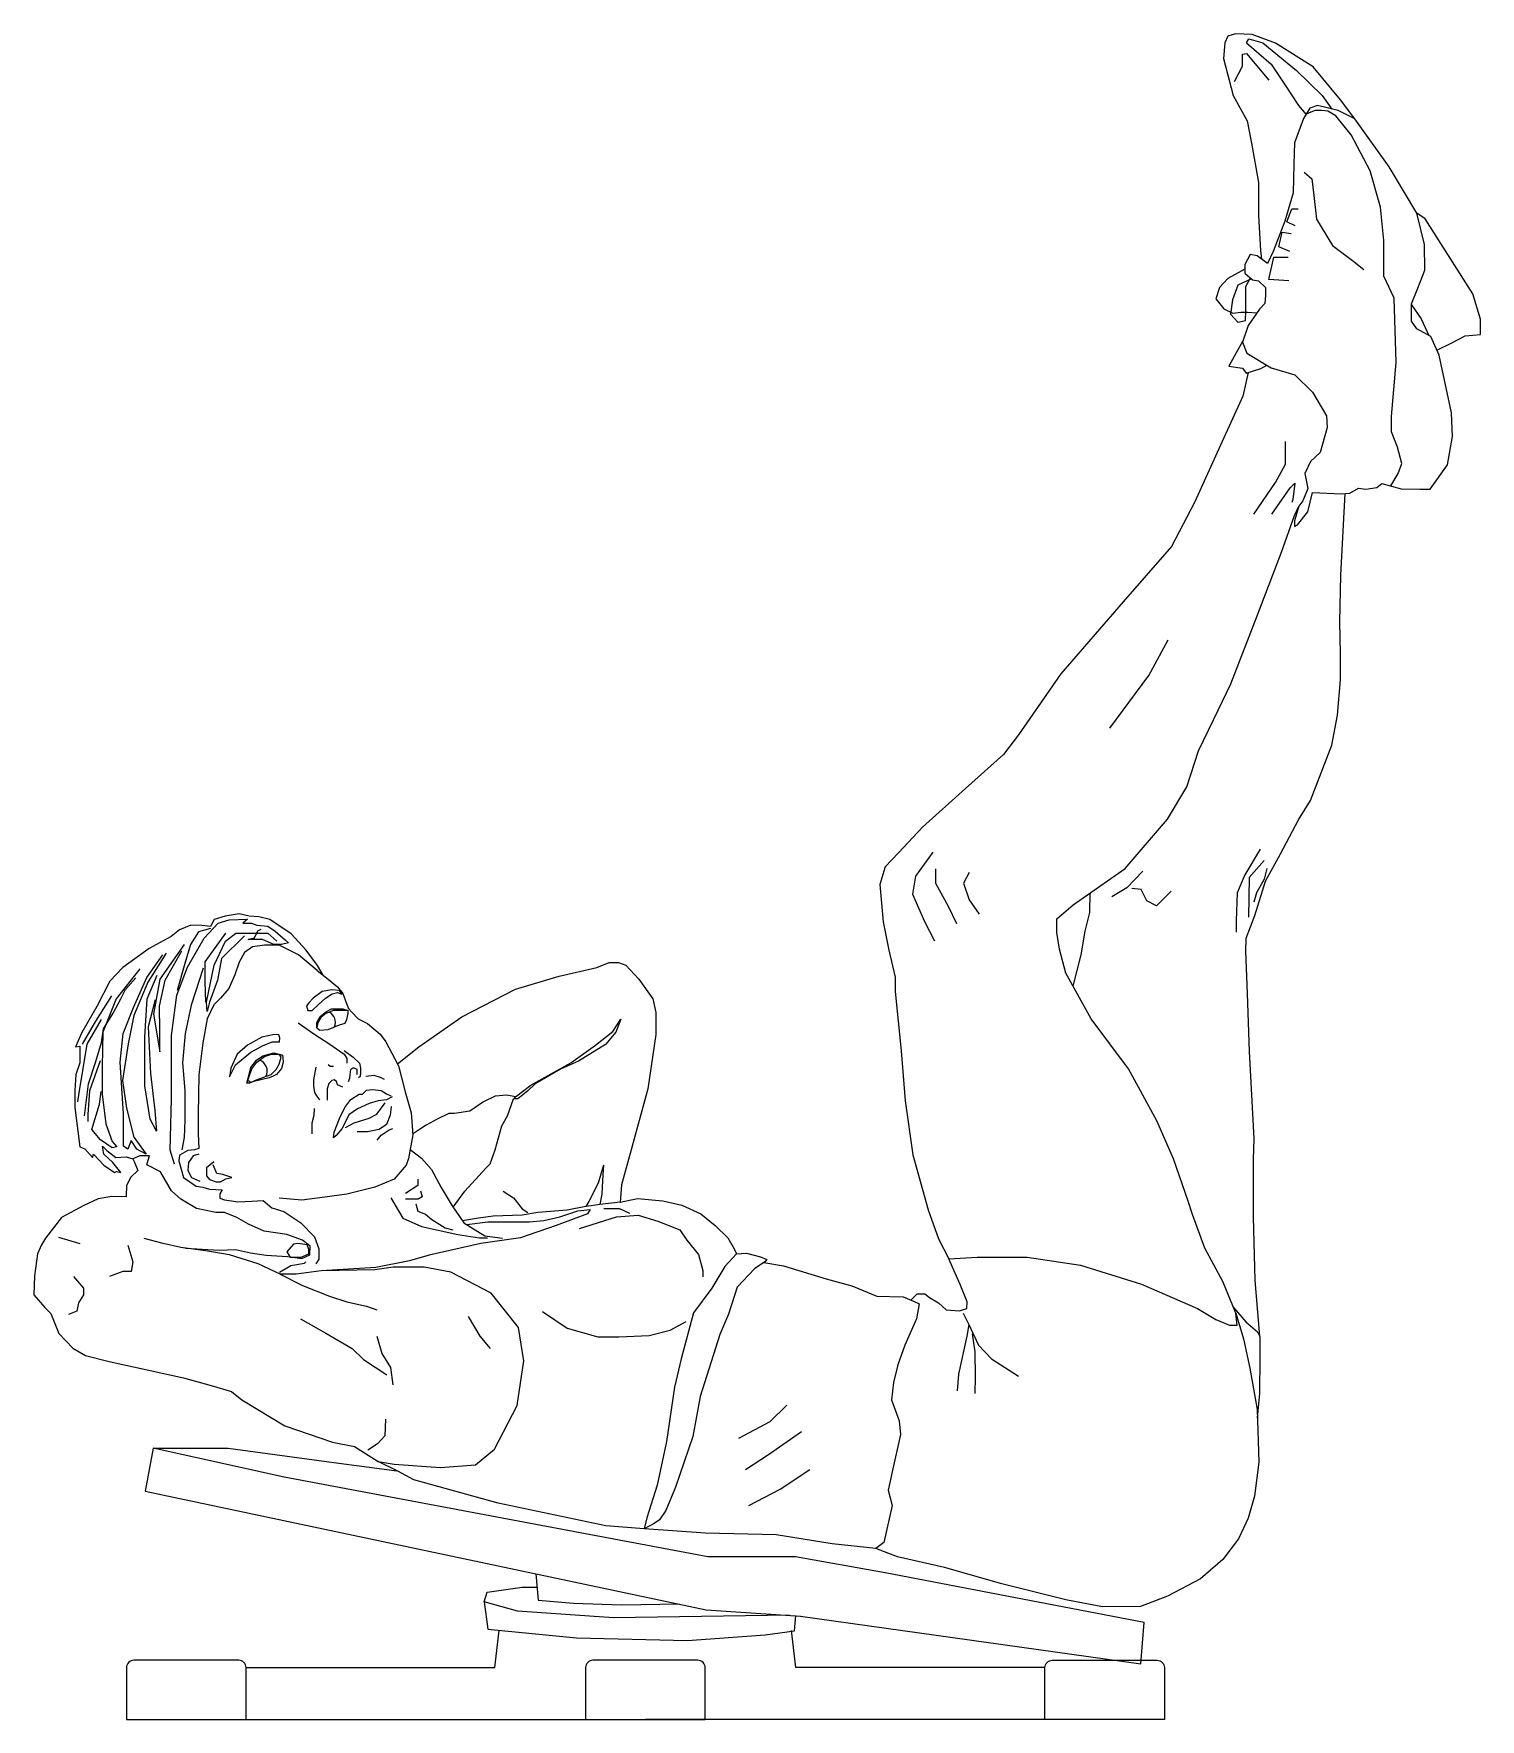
# Model space of a CAD drawing. Header units: millimetres. Extents: x 29224 to 62779, y 35576 to 54938.
# Drawn here: x 61505 to 62500, y 38776 to 39935 of the extents above; entities that cross this region are included whole.
import ezdxf

# ---------------------------------------------------------------- set-up
doc = ezdxf.new("R2010")
doc.units = ezdxf.units.MM

# ---------------------------------------------------------------- blocks, each defined once
blk = doc.blocks.new('A$C6D4C64A9')
for p, q in [((819.2, 1152.9), (818.3, 1142)), ((821.4, 1157.3), (819.2, 1152.9)), ((826.7, 1159.1), (821.4, 1157.3)), ((838, 1158.6), (826.7, 1159.1)), ((834.1, 1152.9), (835.8, 1155.6)), ((834.1, 1152.9), (851.1, 1138.1)), ((835.8, 1155.6), (845.5, 1152.9)), ((854.2, 1152.5), (838, 1158.6)), ((845.5, 1152.9), (868.6, 1133.7)), ((880, 1136.3), (854.2, 1152.5)), ((818.3, 1142), (824.9, 1116.7)), ((825.8, 1126.3), (831.5, 1136.8)), ((831.5, 1145.1), (834.1, 1145.5)), ((831.5, 1136.8), (831.5, 1145.1)), ((834.1, 1145.5), (849.4, 1127.2)), ((851.1, 1138.1), (860.3, 1124.5)), ((898.8, 1113.6), (880, 1136.3)), ((860.3, 1124.5), (869.9, 1109.7)), ((868.6, 1133.7), (886.1, 1116.7)), ((824.9, 1116.7), (834.5, 1099.2)), ((886.1, 1116.7), (892.9, 1107.3)), ((908.7, 1100.5), (898.8, 1113.6)), ((869.9, 1109.7), (875, 1103.7)), ((834.5, 1099.2), (837.6, 1083.9)), ((837.6, 1083.9), (842.4, 1056.8)), ((842.4, 1056.8), (842.4, 1034.1)), ((842.4, 1034.1), (843.7, 1010.1)), ((957, 1031.7), (951.2, 1035.8)), ((989.8, 980.2), (957, 1031.7)), ((843.7, 1010.1), (844.5, 1004)), ((833, 997.2), (821.4, 990.7)), ((821.4, 990.7), (815.5, 984.5)), ((828.3, 986.2), (824.5, 976.2)), ((837.7, 990.5), (828.3, 986.2)), ((833.8, 985.2), (836.8, 991.2)), ((815.5, 984.5), (813.1, 976.9)), ((813.1, 976.9), (818.6, 970)), ((824.5, 976.2), (823.1, 966.2)), ((833.8, 982.8), (833.8, 985.2)), ((833.8, 977.6), (833.8, 982.8)), ((833.8, 968.3), (833.8, 977.6)), ((995, 962.7), (989.8, 980.2)), ((818.6, 970), (824.8, 966.9)), ((823.1, 966.2), (828.3, 960.7)), ((824.8, 966.9), (830.3, 967.6)), ((830.3, 967.6), (834.8, 967.6)), ((833.4, 961.8), (833.8, 968.3)), ((834.8, 967.6), (841.5, 967.2)), ((947.6, 972.7), (954.3, 963.1)), ((954.3, 963.1), (959.6, 951.6)), ((995, 952.2), (995, 962.7)), ((828.3, 960.7), (833.4, 961.8)), ((975.3, 946.5), (984.5, 951.3)), ((984.5, 951.3), (995, 952.2)), ((965.1, 941.6), (975.3, 946.5)), ((861, 863.2), (861, 878.8)), ((854.1, 850.6), (861, 863.2)), ((839.1, 828.7), (854.1, 850.6)), ((851.6, 828.7), (864.1, 846.9)), ((864.1, 846.9), (867.3, 850)), ((867.3, 850), (866, 838.7)), ((866, 838.7), (865.4, 836.8)), ((899.1, 786.8), (902.1, 842.9)), ((898.3, 754.7), (899.1, 786.8)), ((898.7, 732.8), (898.3, 754.7)), ((767, 717.8), (780.2, 742.3)), ((898.7, 714.8), (898.7, 732.8)), ((740.1, 681.5), (767, 717.8)), ((896.7, 690.5), (898.7, 714.8)), ((892.8, 669.8), (896.7, 690.5)), ((878.2, 631.9), (892.8, 669.8)), ((870, 618.6), (878.2, 631.9)), ((857.5, 595.1), (870, 618.6)), ((618.3, 596.2), (606.4, 579.9)), ((843.5, 598.4), (832.9, 580.8)), ((847.3, 576.3), (857.5, 595.1)), ((606.4, 579.9), (604.5, 567.4)), ((620.2, 584.9), (620.2, 574.9)), ((643.4, 582.4), (639.6, 574.9)), ((762.8, 583.2), (751.8, 571.8)), ((832.9, 580.8), (827.8, 568.3)), ((846.2, 590.6), (836, 578.9)), ((848.2, 585.1), (846.2, 577.7)), ((620.2, 574.9), (629, 559.2)), ((639.6, 574.9), (643.4, 563.6)), ((726.5, 554.8), (726.6, 568.3)), ((751.8, 571.8), (741.6, 565.6)), ((761.6, 570.6), (755.3, 571.4)), ((765.5, 562.8), (761.6, 570.6)), ((782.4, 569.5), (772.2, 559.3)), ((827.8, 568.3), (827, 549.1)), ((836, 578.9), (835.6, 551.5)), ((841.1, 568.3), (839.1, 562)), ((839.9, 552.8), (847.3, 576.3)), ((846.2, 577.7), (841.1, 568.3)), ((604.5, 567.4), (612.7, 548.6)), ((629, 559.2), (634.6, 547.3)), ((643.4, 563.6), (650.3, 553.6)), ((772.2, 559.3), (765.5, 562.8)), ((612.7, 548.6), (619.6, 535.4)), ((723.2, 541.9), (726.5, 554.8)), ((827, 549.1), (827, 541.3)), ((834, 537.2), (839.9, 552.8)), ((720.4, 525.8), (723.2, 541.9)), ((833.6, 528.2), (834, 537.2)), ((715, 504.2), (720.4, 525.8)), ((834.8, 499.2), (833.6, 528.2)), ((836.3, 459.3), (834.8, 499.2)), ((839.4, 399.4), (836.3, 459.3)), ((839, 385), (839.4, 399.4)), ((839, 345.4), (839, 385)), ((840.2, 302), (839, 345.4)), ((17.1, 331.6), (31.8, 327.1)), ((64.7, 326), (68.1, 314.7)), ((68.1, 314.7), (66.9, 307.9)), ((27.3, 304.5), (34.1, 296.5)), ((61.3, 307.9), (52.2, 304.5)), ((66.9, 307.9), (61.3, 307.9)), ((843.4, 263.2), (840.2, 302)), ((34.1, 292), (30.7, 286.4)), ((34.1, 296.5), (34.1, 292)), ((29.6, 280.7), (23.9, 278.4)), ((30.7, 286.4), (29.6, 280.7)), ((825.3, 283.1), (833.6, 273.4)), ((833.6, 273.4), (841.8, 266.4)), ((841.8, 266.4), (843.4, 263.2)), ((843.4, 263.2), (843.4, 248.7)), ((843.4, 248.7), (843, 224.1)), ((843, 224.1), (841.6, 207.3)), ((506.6, 204.7), (517.9, 216.1)), ((485, 193.4), (506.6, 204.7)), ((505.4, 182.1), (528.1, 197.9)), ((489.6, 171.9), (505.4, 182.1)), ((513.3, 158.3), (533.7, 171.9)), ((491.8, 147), (513.3, 158.3)), ((317.2, 35.6), (320.1, 61.1)), ((524.2, 35.6), (521.3, 61.1)), ((146, 35.6), (317.2, 35.6)), ((695.5, 35.6), (524.2, 35.6))]:
    blk.add_line(p, q)
for points in [[(603.3, 288.3), (607.6, 292.7), (612.9, 292.7), (616, 290.1), (622.2, 286.5), (627.5, 281.7), (636.8, 280.8), (641.7, 282.5), (642.1, 287), (637.3, 298.9), (629.3, 316.6), (648.8, 317.9), (683.3, 317.9), (720, 312.2), (762, 299.3), (800.5, 282.5), (813.1, 275), (822.4, 271), (827.7, 271), (826.8, 279.4), (817.9, 301.1), (805.5, 324.1), (797.1, 347.1), (794, 356.4), (783.9, 385.4), (772.4, 411.5), (752.9, 447.3), (727.2, 481.8), (710, 513.2), (705.6, 529.6), (703.8, 541.1), (703.8, 550.4), (714.9, 560.1), (750.7, 585.1), (779.9, 619.1), (793.2, 641.2), (801.2, 666), (814.9, 694.3), (823.3, 712), (841.4, 758.7), (858.3, 802.5), (867.1, 827.7), (870.2, 834.3), (867.1, 824.1), (867.1, 820.2), (869.3, 821.5), (876.4, 830.3), (879.5, 843.6), (899.4, 842.7), (905.2, 843.2), (911.3, 846.7), (916.2, 845.8), (923.7, 847.1), (927.3, 849.8), (940.5, 846.2), (953.4, 845.8), (960.5, 845.8), (972.4, 862.6), (975.9, 882.1), (975.1, 898.4), (966.7, 938.1), (960.9, 950.9), (951.2, 956.2), (947.6, 961.5), (947.6, 973.4), (952.1, 984.1), (956.9, 996.4), (956.5, 1014.1), (951.2, 1035.8), (932.2, 1067.6), (908.7, 1100.5), (897.2, 1106.2), (883, 1109.8), (877.7, 1108), (873.3, 1100.9), (867.1, 1084.1), (866.6, 1069.5), (866.2, 1049.6), (860.5, 1030.2), (852.5, 1009.4), (848.5, 1001), (841.4, 1006.3), (836.6, 1007.2), (833, 1000.5), (833, 994.4), (838.3, 989.9), (842.3, 989.1), (847.2, 984.6), (847.2, 979.3), (846.7, 973.6), (843.2, 969.6), (835.2, 958.5), (831.3, 947), (834.4, 939.5), (851.2, 929.4), (867.5, 924.5), (879.5, 912.7), (889.2, 896.4), (889.7, 888.4), (884.8, 871.2), (878.2, 865), (874.2, 856.6), (876.4, 846.4), (872.9, 838), (870.2, 834.3)], [(933.4, 848.1), (938.4, 856.6), (941, 863.6), (937.9, 874.7), (933.9, 885.3), (933.9, 895.9), (937, 933.1), (935.7, 977.3), (928.6, 992.3), (928.6, 1016.9), (926.4, 1039.9), (919.3, 1064.7), (906.1, 1089.5), (895.5, 1102.7), (890.1, 1105.8), (885.7, 1106.3), (881.3, 1106.3), (875, 1103.7)], [(873.8, 1063.8), (879.1, 1059.4), (880.4, 1047.9), (882.2, 1031.5), (893.2, 1013.4), (907, 1003.2), (914.9, 997)], [(867.6, 1027.1), (861.8, 1029.8), (865.4, 1038.6), (869.8, 1038.6)], [(864, 1009.4), (856.5, 1012.5), (858.7, 1022.7), (864.9, 1021.8)], [(863.2, 989.1), (849.4, 990), (853, 1005.5), (862.7, 1005.5)], [(831.4, 947.5), (826, 937.6), (822, 930.6), (831.3, 929.2), (833.9, 925.7), (844.1, 928.8), (848.2, 931.2)], [(835.3, 926.1), (831.7, 909.8), (816.2, 876.2), (798.5, 836.8), (782.6, 806.5), (749.4, 768.5), (706.5, 719), (677.3, 677), (667, 663.5), (640.9, 640), (611.2, 613.5), (594.9, 595.8), (585.6, 586.1), (582, 574.1), (584.3, 548.5), (588.2, 528.8), (592.6, 510.3), (592.6, 500.5), (596.6, 459.8), (599.3, 425.4), (604.6, 388.2), (615.2, 350.3), (622.3, 330.4), (629.3, 316.6)], [(199.1, 511.7), (195.2, 518.4), (187.3, 529), (177, 540.2), (162.4, 550), (154.9, 551.9), (148.2, 552.2), (141.2, 553.9), (131.6, 552.2), (124.1, 550), (121.6, 545.2), (115.7, 545.8), (108.1, 546.1), (100.3, 543), (94.4, 538.2), (79.3, 530.1), (61.2, 517), (52.3, 507.5), (43.3, 490.1), (33, 472.2), (28.8, 462.4), (31.6, 463), (31.6, 451.5), (29, 443.4), (28.2, 432.5), (28.2, 420.8), (31.8, 393.6), (35.2, 392.2), (40.5, 386.4), (41.1, 388.6), (48.1, 381), (55.6, 376), (56.8, 376.8), (59.8, 376), (54.5, 383), (48.1, 388.6), (47.2, 394.2), (50.3, 391.1), (56.5, 386.4), (63.5, 386.9), (68.2, 385.5), (69.1, 383.6), (71.6, 377.4), (66.8, 372.9), (63.8, 367.1), (63.5, 359.9), (63.5, 359.3), (53.7, 359.6), (44.2, 357.9), (34.4, 353.4), (19, 345), (8.1, 330.8), (5.3, 326.3), (2.5, 320.1), (0.6, 305), (0, 291.9), (7.6, 283.2), (11.8, 279), (14.6, 272.3), (17.3, 265.3), (26.9, 255.3), (35.5, 250.2), (51.8, 246), (78.1, 240.4), (103, 234.8), (122, 229.5), (136, 225.5), (143.2, 219.7), (172.7, 201.8), (205.4, 190.6), (220.6, 187.5), (236.8, 177.2), (248, 175.4), (279.7, 173.2), (303.9, 175), (316.9, 185.7), (332.6, 215.7), (337.1, 246.6), (333.5, 269.4), (314.7, 293.1), (286.9, 307.4), (268.6, 311), (247.1, 311), (234.5, 309.2), (197.8, 308.3), (180.4, 306.1), (169.6, 306.1), (154.4, 313.3), (134.7, 319.5), (118.1, 322.2), (101.1, 324.4), (89, 327.1), (76, 330.7)], [(96.7, 381.8), (93.9, 391.3), (94.7, 426.6), (94.7, 470.2), (98.3, 497.9), (105.8, 517.3), (117.3, 537.1), (126.8, 547.4), (134.3, 549.8), (147, 550.2), (143.8, 547.4), (149.8, 547.4), (153.4, 546.2), (160.9, 545.4), (166, 541.9), (173.2, 535.9), (175.2, 533.9), (170.4, 532.7), (165.2, 532.7), (157.3, 536.3), (151.8, 536.3), (147.4, 536.3), (151.8, 537.5), (154.1, 542.3), (156.5, 543.4)], [(121.6, 543.8), (113.3, 541.5), (107.8, 532.7), (103.8, 519.7), (98.7, 501.1)], [(132, 540.7), (117.7, 520.9), (117.7, 507.4), (118.1, 493.1)], [(145, 538.7), (129.2, 523.2), (126.4, 508.2), (120.9, 493.1), (119.3, 486.8), (118.9, 493.1), (124, 518.5), (132, 535.1), (139.1, 540.7), (145.4, 540.7), (154.1, 540.7), (160.9, 540.7), (167.2, 535.1)], [(91.1, 526.8), (78.5, 507), (68.9, 484), (65, 464.6), (61, 439.3), (63.8, 420.2), (68.9, 400.4), (77.3, 388.6), (70.9, 392.1), (67, 398.1), (64.6, 392.1), (61.8, 394.1), (61.8, 416.3), (59.4, 451.9), (61.4, 471.7), (68.5, 489.6), (77.7, 510.2), (88.8, 525.6)], [(103.4, 532.7), (86.8, 509), (82.4, 484.8), (86.8, 459.1), (86.8, 473.7), (86.4, 490.4), (90.3, 508.2), (101.8, 528.4)], [(195, 514.9), (182.2, 525.7), (168.9, 532.3), (158.7, 532.3), (150.5, 531.3), (144.9, 527.2), (141.3, 520.6), (138.2, 511.9), (134.1, 502.6), (128.5, 496), (123.9, 491.4), (119.3, 481.7), (116.2, 465.3), (113.6, 443.3), (113.1, 416.2), (113.1, 402.9), (113.6, 392.6), (110.6, 391.6), (106, 391.1), (100.3, 388), (99.8, 384), (102.9, 372.7), (111.6, 366.6), (116.2, 366), (120.8, 364.5), (129.5, 364), (128, 361.4), (128, 358.4), (131.1, 357.3), (137.7, 356.3), (140.3, 355.8), (150, 356.3), (157.7, 356.8), (163.8, 351.7), (172, 349.2), (183.8, 341.5), (193, 331.8), (196.1, 323.6), (196.1, 316.4), (194, 313.3)], [(72.9, 516.1), (56.7, 495.5), (47.5, 472.5), (47.1, 448.8), (47.1, 429.8), (49.5, 409.6), (53.9, 397.3), (57.1, 393.7), (53.9, 392.9), (46, 398.5), (40, 405.6), (45.2, 423), (46.3, 431.7)], [(83.6, 494.7), (78.8, 476.1), (80.4, 444), (83.2, 418.7), (84.4, 404.4), (80, 412.7), (76.5, 435.7), (76.5, 469), (78.1, 495.5), (84.8, 511.8)], [(116.5, 516.5), (108.2, 491.2), (104.2, 471.7), (102.2, 451.5), (103.8, 432.5), (103.8, 411.9), (103.4, 400), (101.8, 391.7)], [(195, 514.9), (202.5, 509), (208.9, 503.7), (212.7, 499.1), (215.1, 492.2), (216.5, 488.9), (218.5, 486.4), (223.1, 481.8), (229.6, 478.4), (238.2, 471.1), (242.2, 465.8), (250.9, 449.4), (255.5, 431.6), (259.5, 417.1), (260.7, 402), (257.8, 385.6), (256.2, 381), (248, 371.4), (234.5, 365.9), (215.4, 361.2), (200.3, 359), (184.5, 357), (168.8, 358.3)], [(250.2, 450.7), (264.9, 462.5), (294.4, 483), (331.4, 502), (361.3, 511), (387.3, 517), (395.8, 520.5), (402.3, 520.5), (407.3, 518.5), (416.3, 509), (425.8, 495.5), (427.8, 486), (427.8, 471), (422.3, 433.6), (410.8, 391.6), (404.3, 367.6), (403.3, 355.6), (389.3, 354.1)], [(34.9, 415.1), (37.6, 436.9), (42.8, 452.3), (46.7, 465.4), (47.9, 474.9), (54.7, 485.6), (59.8, 495.5), (63, 501.9), (70.1, 509.8)], [(53.5, 497.5), (42.4, 480.1), (33.3, 464.2)], [(194.8, 475.4), (194.8, 479.2), (197, 483.3), (201.3, 486.8), (204.8, 488.5), (209.1, 488.5), (212.7, 488.5), (216.2, 487.5)], [(46.3, 481.3), (36.4, 464.2), (30.9, 430.9), (30.1, 424.6)], [(181.9, 478.9), (192.6, 471.3), (203.6, 464.3), (213.4, 457.5), (215.4, 454.4), (215.4, 451.3)], [(331.4, 428.1), (341.8, 436), (369.3, 451.5), (386.3, 463.5), (398.3, 473), (403.8, 481.5), (400.3, 472.5), (393.3, 464), (374.8, 452.5), (362.3, 447), (344.8, 437), (339.9, 432.1), (332.9, 426.6), (329.9, 426.6)], [(45.6, 452.7), (38.4, 432.1), (37.2, 415.9), (37.2, 411.1)], [(146.6, 437.4), (148.3, 444.3), (149.4, 448.2), (153.2, 453.3), (157.6, 456.3), (165.2, 458.2), (171.1, 456.8)], [(146.6, 437.4), (150.1, 447.2), (153.4, 451.8), (158.7, 455.8), (163.5, 457.3), (168.8, 457.3), (171.1, 456.8), (171.3, 455), (171.6, 451.8), (170.3, 447.5), (167, 443.4), (164.6, 442.2)], [(148.1, 437.4), (152.6, 439.6), (163.4, 443.5), (166.8, 446.9), (168.7, 450.5), (170.1, 455.4), (168.8, 457.3)], [(213.4, 460), (219.6, 455.3), (224.1, 451.3), (224.7, 447.7), (224.7, 444.6), (224.4, 442), (223.3, 441.2)], [(164.6, 442.2), (162, 441.2), (151.4, 438.6), (148.1, 437.4), (146.6, 437.4)], [(196.8, 426), (194.8, 428.8), (193.4, 431.1), (192.6, 435.3), (192.6, 439.8), (194.3, 448.5)], [(202.4, 450.2), (203.8, 449.1), (206.1, 449.1)], [(222.4, 443.4), (222.4, 446.8), (219.9, 447.9), (217.9, 446.8), (217.3, 443.2), (217.1, 440.6), (216.2, 438.4)], [(228.3, 442.3), (234, 442.9), (238.2, 441.5), (241, 440.3)], [(212.6, 434.7), (208.9, 436.4), (208.3, 438.7), (206.6, 439.8), (205, 439.2), (203, 437.3), (201.9, 433.6), (201.9, 428), (201.9, 425.7)], [(246.6, 428), (242.7, 426), (236.8, 425.4), (230.6, 423.5), (222.7, 419.8), (216.8, 415.6), (214, 410), (212, 406), (208.1, 401.5), (206.1, 399.8), (206.6, 403.8), (210.3, 413.1), (214, 420.7), (218.2, 426.3), (223.8, 429.9), (226.1, 429.9), (228.9, 432.7), (233.1, 433), (239, 432.5), (242.7, 430.2), (245.5, 428.8)], [(288.5, 352.1), (296.4, 363.1), (310.9, 379.1), (313.9, 382.1), (317.4, 391.6), (321.9, 408.1), (325.9, 415.1), (329.9, 426.6), (331.4, 428.1), (325.4, 429.1), (317.4, 428.6), (309.4, 424.6), (299.9, 418.1), (289.4, 416.6), (285.4, 416.6), (277.4, 412.6), (269.9, 408.6), (265.4, 405.6), (260.6, 402.5)], [(192.9, 420.1), (192.6, 415.3), (191.2, 410), (191.2, 402.6)], [(214.5, 406.9), (220.4, 410.2), (230.6, 413.3), (235.9, 416.1), (238.5, 419.5), (241.8, 424)], [(245.8, 421.4), (245.1, 415.4), (242.7, 409), (237.6, 405.6), (229.6, 404.1), (222.5, 403.9)], [(236.2, 398.3), (238.9, 401.6), (244.4, 405.4), (246.9, 406.3)], [(104.4, 324), (127.5, 322.7), (138.7, 323.1), (149, 320.9), (159.8, 319.1), (174.5, 318.2), (184.4, 316.8), (189.8, 319.5), (190.2, 325.3), (184.8, 329.4), (174.1, 333.4), (158.4, 335.6), (147.7, 340.6), (139.6, 345), (131.1, 348.6), (125.3, 348.6), (111.9, 351.3), (101.1, 357.6), (94.8, 363.4), (87.2, 376.4), (77.8, 381.3), (78.7, 384.4), (79.6, 387.5), (72.9, 387.6), (68.2, 385.5)], [(113.6, 388.6), (109.6, 387.5), (106.5, 382.9), (106, 377.3), (108.5, 372.7), (114.2, 370.1)], [(123.9, 383.4), (118.8, 379.3), (118.8, 373.7), (120.8, 371.2), (125.4, 369.6), (128.5, 369.6), (132.1, 371.7), (136.2, 372.7), (130, 374.7), (125.9, 375.3), (123.4, 381.4)], [(258.9, 391.9), (266.8, 385.8), (273.5, 378.2), (280.2, 365.7), (287.8, 353.1), (295.9, 341.5), (310.2, 332.5), (322.3, 330.8)], [(264.1, 371.5), (264.1, 367), (255.6, 361.6)], [(391.8, 381.1), (391.3, 370.6), (390.8, 361.1), (389.3, 354.1), (383.3, 353.1), (379.8, 352.6), (366.8, 350.1), (346.8, 348.6), (335.9, 346.6), (315.9, 346.1), (305.9, 344.6), (294.9, 342.8)], [(391.8, 381.1), (388.3, 368.6), (381.8, 356.1), (379.8, 352.6)], [(265.9, 363.4), (267.2, 359.4), (264.5, 357.6), (255.6, 357.6)], [(322.9, 363.1), (329.9, 358.6), (335.9, 351.1), (339.9, 348.6)], [(297.8, 340.3), (312.4, 342.1), (340.9, 342.1), (350.8, 343.1), (361.8, 345.6), (374.3, 349.6), (382.8, 350.6), (380.8, 347.6), (359.3, 339.6), (334.9, 331.1), (307.4, 327.1), (271.9, 319.1), (258.4, 315.2), (235.4, 310.7), (197.8, 308.3)], [(403.3, 355.6), (415.3, 358.1), (432.8, 356.6), (445.8, 353.6), (458.8, 347.6), (468.8, 339.6), (477.3, 331.1), (481.8, 323.6), (483.3, 320.1), (490.3, 320.6), (499.8, 318.1), (504.3, 316.1), (502.8, 314.7), (495.8, 309.7), (483.8, 297.2), (477.8, 278.7), (471.8, 264.7), (458.3, 222), (453.3, 194.5), (441.3, 159.6), (434.8, 143.6), (430.3, 137.1), (426.8, 134.6), (419.8, 131.1), (393.4, 133.1), (319.4, 148.6), (261.4, 164.6), (250.4, 170.6), (236.8, 177.2)], [(245.7, 358.5), (253.8, 344.6), (266.8, 338.8), (291.8, 333.4), (306.6, 331.2), (312, 331.2)], [(262.7, 354.5), (264.1, 349.5), (269.4, 347.3), (273.9, 343.7), (282.9, 337.9), (288.2, 336.6)], [(392, 351.2), (403, 351.2), (409.7, 348.1)], [(375.3, 337.6), (400.8, 345.6), (415.8, 346.6), (429.3, 342.6), (444.3, 336.6), (449.3, 329.6), (457.3, 319.6), (460.3, 308.7), (460.3, 304.2)], [(169.1, 307.5), (176.8, 312), (186.2, 313.7), (187.1, 314.6)], [(483.3, 320.1), (475.3, 311.4), (466.3, 296.4), (453.8, 279.5), (445.3, 248), (440.8, 228.5), (435.3, 191), (428.8, 161.1), (421.8, 138.6), (419.8, 131.1)], [(502.1, 314.2), (515.8, 311.8), (545, 303), (562.7, 298.1), (580, 291.1), (598.1, 290.6), (605.2, 287.5), (609, 285.7), (607.2, 275.5), (599.2, 257.4), (594.4, 243.7), (591.3, 231.7), (590, 219.8), (595.3, 205.2), (596.2, 195.9), (590.4, 170.1), (587.7, 157.7), (590.4, 147.1), (586.4, 128.6), (584.6, 121.5), (579.3, 117.5), (549.2, 120.6), (510.7, 126.8), (462.1, 128.1), (419.8, 131.1)], [(169.6, 306.1), (184.9, 298.4), (203.4, 291), (215.4, 287), (228.9, 284), (235.9, 281.5)], [(349.9, 280.5), (366.9, 269), (387.9, 263), (402.4, 263), (423.3, 264), (437.8, 267.5), (448.8, 273.5)], [(826.8, 279.4), (832.1, 261.7), (836.5, 241.4), (841.4, 213.1), (842.7, 176.8), (839.6, 153.4), (835.2, 138.3), (828.6, 124.2), (817.9, 110), (802.5, 96.7), (779.9, 84.8), (761.3, 77.7), (735.2, 77.3), (710, 82.2), (665.8, 93.2), (626.4, 104.3), (594.1, 111.8), (579.3, 117.5)], [(639.2, 279.4), (643.2, 271.4), (641.9, 263.5), (636.1, 237.4), (635.2, 225.9)], [(183.4, 275.5), (200.9, 265.5), (218.9, 255), (226.9, 247.5), (242.9, 237)], [(298.9, 277), (306.9, 263.5), (313.9, 255)], [(643.2, 271.4), (649.8, 257.3), (658.7, 248), (677.3, 236)], [(235.9, 263.5), (239.4, 251.5), (245.4, 242), (246.9, 230)], [(645.4, 265.2), (647.2, 252.8), (647.6, 235.6), (647.2, 224.1)], [(241.9, 206.5), (241.4, 195), (236.4, 189.5), (229.9, 185)], [(82.1, 186.4), (133.8, 186.4), (206.3, 176.5), (249.7, 170.9)], [(345.4, 100.1), (347, 82), (371.2, 79.8), (404.2, 78.7), (443.9, 79.4)], [(519.9, 71.6), (398.7, 69.9), (332.7, 74.3), (309.7, 80.9), (311.9, 87.5), (336, 90.8), (346.2, 90.8)], [(309.7, 80.9), (312.4, 61.9), (373.3, 56.1), (449.7, 54.1), (503, 58), (523.3, 60.9), (524.1, 71.3)]]:
    blk.add_lwpolyline(points)
for points in [[(187.7, 490.6), (188.5, 487.5), (191.5, 487.5), (195.8, 491.6), (200.6, 495.9), (205.3, 498.9), (208.9, 499.9), (211.9, 498.6), (210.4, 501.2), (205.1, 501.7), (198.3, 500.4), (192.2, 495.9), (189.2, 492.6)], [(194.8, 475.4), (196.8, 473.9), (202.6, 474.4), (210.4, 477.5), (214.2, 478.7), (215.4, 481.2), (216.2, 485.3), (216.2, 487.5), (213.4, 487.5), (206.1, 487.5), (200.8, 485.3), (197.5, 482.5), (195.5, 479.2), (195, 476.7)], [(134.6, 441.8), (138.7, 450), (149.4, 458.8), (157.4, 463.1), (164, 465.9), (169, 465.9), (169.3, 468.6), (168.5, 470.7), (165.5, 470.9), (156.9, 469.1), (147.1, 463.6), (139.8, 457.3), (135.5, 447.7)], [(178.6, 326.7), (174.1, 321.4), (176.3, 317.8), (183.9, 317.8), (189.3, 320), (189.3, 323.1), (188, 326.3), (181.7, 327.2)], [(82.1, 186.4), (76.6, 156.8), (462.5, 75.4), (527.3, 71), (761.5, 38.1), (763.7, 66.7), (585.6, 100.7), (524, 111.7), (488.9, 111.7), (463.6, 111.7), (172.2, 166.6)]]:
    blk.add_lwpolyline(points, close=True)
for points in [[(146, 0), (146, 35.6, 0.414214), (141, 40.6), (68.8, 40.6, 0.414214), (63.8, 35.6), (63.8, 0), (420.7, 0)], [(695.5, 0), (695.5, 35.6, -0.414214), (700.5, 40.6), (772.7, 40.6, -0.414214), (777.7, 35.6), (777.7, 0), (420.7, 0)]]:
    blk.add_lwpolyline(points, format="xyb")
blk.add_lwpolyline([(379.6, 0), (461.8, 0), (461.8, 35.6, 0.414214), (456.8, 40.6), (384.6, 40.6, 0.414214), (379.6, 35.6)], format="xyb", close=True)
for centre, start, end in [((199.4, 479.2), 337.8614, 61.6035), ((152.4, 445.8), 332.8973, 67.6559), ((152.4, 445.8), 231.5108, 250.5771)]:
    blk.add_arc(centre, 8.12, start, end)

msp = doc.modelspace()

# ---------------------------------------------------------------- block references
msp.add_blockref('A$C6D4C64A9', (61504.6, 38776.1))

doc.saveas('drawing.dxf')
